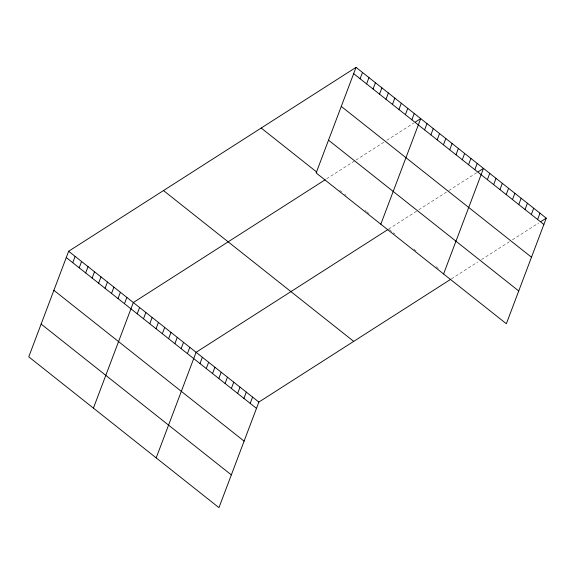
<?xml version="1.0" encoding="UTF-8"?>
<svg xmlns="http://www.w3.org/2000/svg" width="575" height="575" viewBox="0 0 575 575"><rect width="100%" height="100%" fill="white"/><g stroke="black" fill="none" stroke-linecap="round" stroke-linejoin="round"><path stroke-width="0.43" stroke-dasharray="2.88 2.16" d="M326.622 178.832L355.228 160.526M355.975 160.044L383.827 142.226M386.838 140.3L413.935 122.957M388.643 229.08L417.996 210.299M418.751 209.818L446.595 191.993M448.859 190.548L476.704 172.723M451.411 278.853L477.753 261.992M481.519 259.584L509.371 241.759M512.383 239.833L538.725 222.978M339.818 190.375L341.909 192.028M344.705 194.242L346.1 195.349M364.931 210.278L366.325 211.384M367.022 211.938L369.114 213.598M389.34 229.633L394.917 234.061M413.748 248.989L417.234 251.757M436.066 266.685L438.854 268.899"/><path stroke-width="0.86" d="M356.04 67.347L316.142 172.931L506.352 323.747L546.25 218.162L356.04 67.347L68.648 251.253L28.75 356.838L218.96 507.653L258.858 402.069L450.735 279.285M72.737 262.682L75.117 256.385M79.199 267.813L81.578 261.51M85.668 272.938L88.047 266.642M92.137 278.063L94.516 271.767M98.605 283.195L100.984 276.891M105.067 288.319L107.453 282.023M111.536 293.451L113.915 287.148M118.004 298.576L120.383 292.28M124.473 303.708L126.852 297.404M93.423 408.121L133.321 302.536L325.191 179.745M137.217 313.806L139.596 307.51M143.491 318.787L145.87 312.484M149.773 323.761L152.152 317.465M156.048 328.742L158.427 322.438M162.322 333.716L164.702 327.419M168.604 338.697L170.983 332.393M174.879 343.67L177.258 337.374M181.154 348.644L183.533 342.348M187.428 353.625L189.815 347.329M156.192 457.887L196.089 352.303L387.96 229.518M199.985 363.58L202.364 357.276M206.26 368.553L208.646 362.257M212.542 373.534L214.921 367.231M218.816 378.508L221.195 372.212M225.091 383.489L227.477 377.186M231.373 388.463L233.752 382.167M237.647 393.437L240.027 387.14M360.123 78.768L362.502 72.472M243.922 398.418L246.308 392.121M366.591 83.9L368.97 77.596M250.204 403.391L252.583 397.095M373.06 89.024L375.439 82.728M379.529 94.156L381.908 87.853M385.99 99.281L388.377 92.985M392.459 104.406L394.838 98.109M398.928 109.538L401.307 103.241M405.397 114.662L407.776 108.366M411.865 119.794L414.244 113.491M380.815 224.207L420.713 118.622L415.445 121.993M424.609 129.9L426.988 123.596M430.883 134.873L433.262 128.577M437.158 139.854L439.544 133.551M443.44 144.828L445.819 138.532M449.715 149.802L452.094 143.506M455.989 154.783L458.368 148.479M462.271 159.757L464.65 153.46M468.546 164.737L470.925 158.434M474.821 169.711L477.2 163.415M443.584 273.973L483.482 168.389L478.213 171.76M487.377 179.666L489.756 173.37M493.652 184.64L496.031 178.343M499.934 189.621L502.313 183.324M506.208 194.594L508.588 188.298M512.483 199.575L514.862 193.272M518.765 204.549L521.144 198.253M525.04 209.53L527.419 203.227M531.314 214.504L533.693 208.208M537.596 219.485L539.975 213.181M540.982 221.533L546.25 218.162M353.661 73.643L543.871 224.458M341.277 106.404L531.487 257.226M328.519 140.163L518.736 290.979M261.201 128.038L316.818 172.133M163.487 190.562L353.697 341.377M68.648 251.253L258.858 402.069M66.269 257.557L256.479 408.372M53.885 290.317L244.102 441.133M41.134 324.077L231.344 474.893"/></g></svg>
